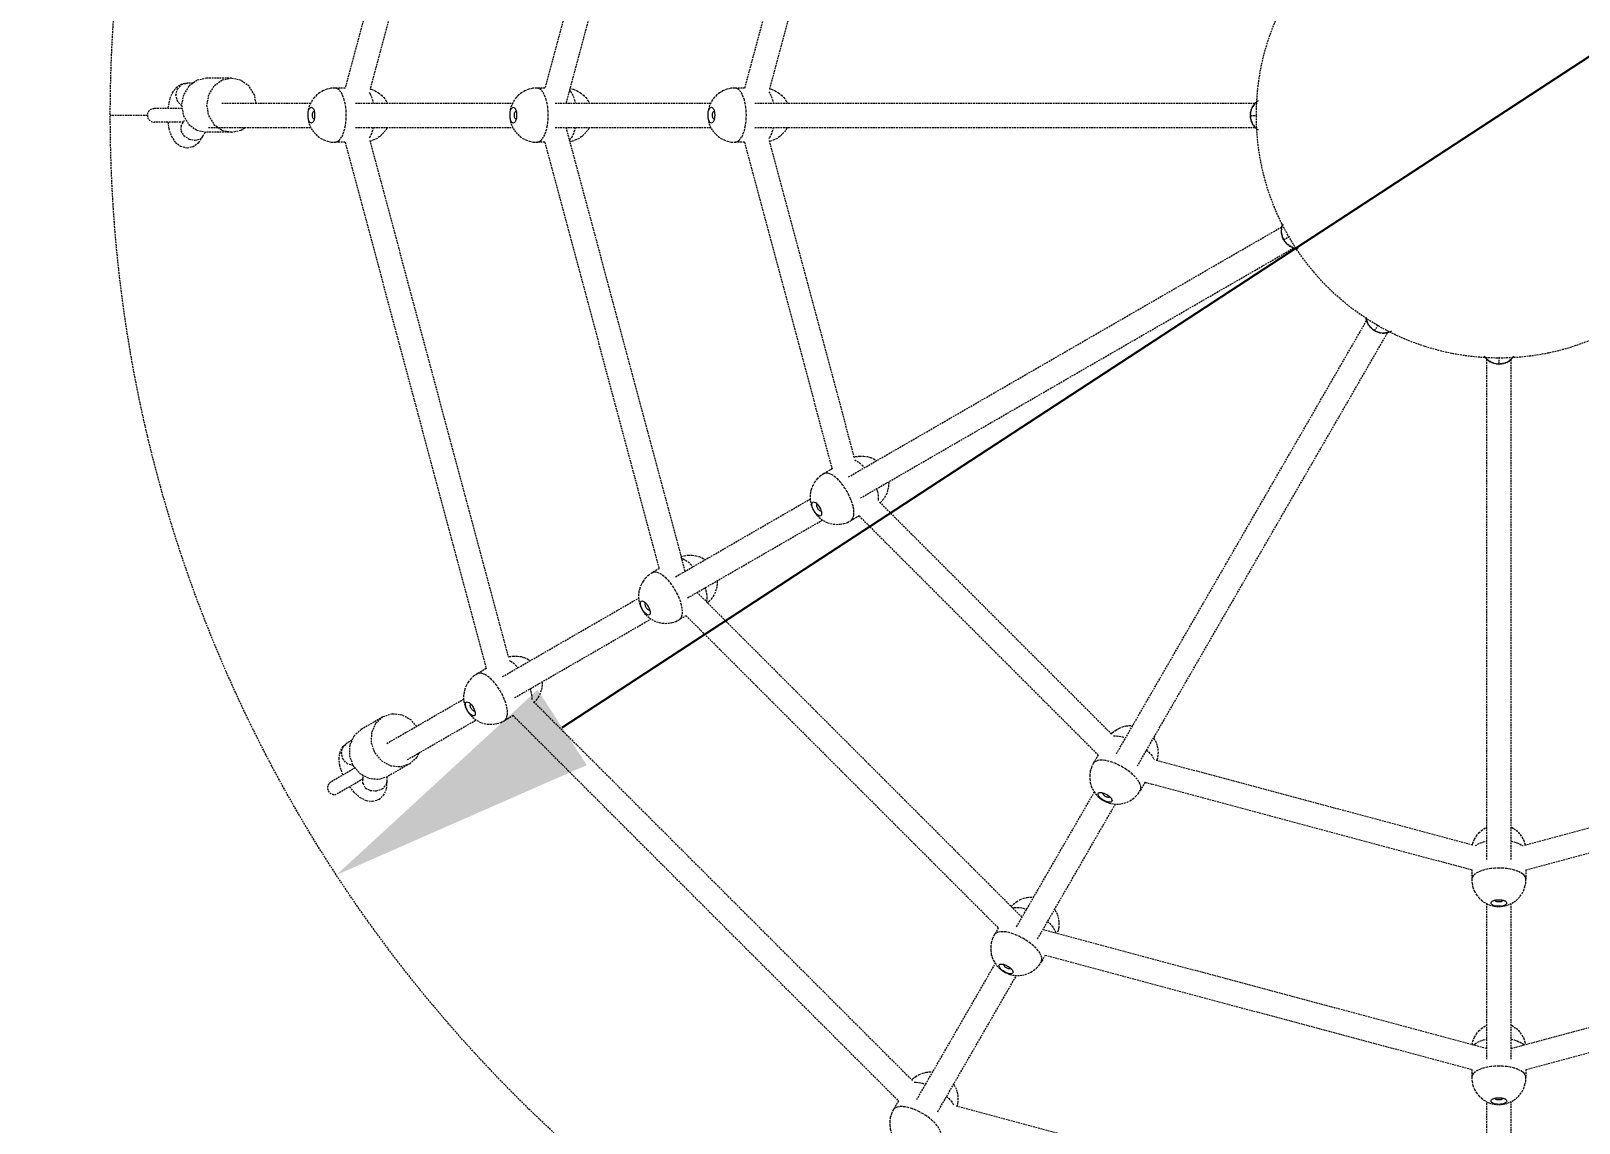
# Model space of a CAD drawing. Header units: millimetres. Extents: x -3258 to 2627, y -2324 to 2736.
# Drawn here: x -992 to 156, y -542 to 268 of the extents above; entities that cross this region are included whole.
import ezdxf

# ---------------------------------------------------------------- set-up
doc = ezdxf.new("R2010")
doc.units = ezdxf.units.MM
doc.linetypes.add('HIDDEN', pattern=[1.905, 1.27, -0.635])
for name, color, linetype in [('DIKOM_ЗОНА', 90, 'Continuous'), ('DIKOM_ОБЪЕКТ', 7, 'Continuous'), ('DIKOM_РАЗМЕР_ЗОНА', 7, 'Continuous'), ('DIKOM_РАЗМЕР_ОБЪЕКТА', 7, 'Continuous')]:
    doc.layers.add(name, color=color, linetype=linetype)
doc.styles.add('style1', font='arialbd.ttf', dxfattribs={"width": 0.8})
doc.dimstyles.new('1-50', dxfattribs={"dimtxt": 300, "dimasz": 200, "dimexe": 100, "dimexo": 0, "dimgap": 100, "dimtad": 1, "dimtxsty": 'style1', "dimcen": 200, "dimclrd": 7, "dimclre": 7, "dimclrt": 7, "dimadec": 1, "dimazin": 2, "dimtfac": 1, "dimtmove": 0, "dimatfit": 2, "dimfxl": 0, "dimlwd": 25, "dimlwe": 18, "dimarcsym": 0})

# ---------------------------------------------------------------- blocks, each defined once
blk = doc.blocks.new('*D1')
at = {"layer": 'Defpoints', "color": 0, "transparency": 16777216}
for p in [(958.8, 768.9), (-765.8, -357.9)]:
    blk.add_point(p, dxfattribs=at)
at = {"layer": 'DIKOM_РАЗМЕР_ОБЪЕКТА', "color": 7, "lineweight": 25, "transparency": 16777216}
for p, q in [((958.8, 768.9), (2247.9, 1611.2)), ((-598.3, -248.5), (791.3, 659.5))]:
    blk.add_line(p, q, dxfattribs=at)
at = {"layer": 'DIKOM_РАЗМЕР_ОБЪЕКТА', "color": 7, "transparency": 16777216}
for points in [[(773.1, 687.4), (809.6, 631.6), (958.8, 768.9)], [(-616.6, -220.6), (-580.1, -276.4), (-765.8, -357.9)]]:
    blk.add_solid(points, dxfattribs=at)
at = {"layer": 'DIKOM_РАЗМЕР_ОБЪЕКТА', "color": 7, "transparency": 16777216, "insert": (1529.2, 1486.2), "char_height": 300, "attachment_point": 5, "rotation": 33.1599, "style": 'style1'}
blk.add_mtext('{\\fArial|b0|i0|c204|p34;\\H1.16667x;∅2060}', dxfattribs=at)
blk = doc.blocks.new('*D0')
at = {"layer": 'Defpoints', "color": 0, "transparency": 16777216}
for p in [(79.2, 2735.4), (-2782.1, -2324.2), (135.4, -2324.2)]:
    blk.add_point(p, dxfattribs=at)
at = {"layer": 'DIKOM_РАЗМЕР_ЗОНА', "color": 7, "lineweight": 18, "transparency": 16777216}
for p, q in [((79.2, 2735.4), (-2882.1, 2735.4)), ((135.4, -2324.2), (-2882.1, -2324.2))]:
    blk.add_line(p, q, dxfattribs=at)
at = {"layer": 'DIKOM_РАЗМЕР_ЗОНА', "color": 7, "lineweight": 25, "transparency": 16777216}
blk.add_line((-2782.1, 2535.4), (-2782.1, -2124.2), dxfattribs=at)
at = {"layer": 'DIKOM_РАЗМЕР_ЗОНА', "color": 7, "transparency": 16777216}
for points in [[(-2815.4, 2535.4), (-2748.7, 2535.4), (-2782.1, 2735.4)], [(-2815.4, -2124.2), (-2748.7, -2124.2), (-2782.1, -2324.2)]]:
    blk.add_solid(points, dxfattribs=at)
at = {"layer": 'DIKOM_РАЗМЕР_ЗОНА', "color": 7, "transparency": 16777216, "insert": (-3060.8, 349.1), "char_height": 300, "attachment_point": 5, "rotation": 90, "style": 'style1'}
blk.add_mtext('{\\fArial|b0|i0|c204|p34;\\H1.16667x;5060}', dxfattribs=at)

msp = doc.modelspace()

# ---------------------------------------------------------------- linework, layer by layer
at = {"layer": 'DIKOM_ЗОНА', "color": 3, "lineweight": 15}
msp.add_circle((96.51, 205.505), 2530, dxfattribs=at)
at = {"layer": 'DIKOM_ОБЪЕКТ', "color": 7, "linetype": 'HIDDEN', "lineweight": 15}
for p, q in [((-654.658, 616.159), (-759.253, 225.807)), ((-638.163, 608.175), (-740.816, 225.066)), ((-526.387, 542.101), (-611.138, 225.807)), ((-507.315, 543.731), (-595.531, 214.505)), ((-398.115, 468.043), (-463.022, 225.807)), ((-381.65, 459.946), (-444.721, 224.564)), ((-869.312, 231.482), (-875.313, 227.147)), ((-862.234, 233.005), (-869.312, 231.482)), ((-843.59, 233.005), (-862.234, 233.005)), ((-872.049, 229.505), (-876.476, 229.505)), ((-759.253, 225.807), (-766.918, 225.807)), ((-611.138, 225.807), (-617.119, 225.807)), ((-463.022, 225.807), (-470.231, 225.807)), ((-880.27, 210.505), (-901.015, 210.505)), ((-880.73, 213.005), (-879.322, 205.351)), ((-862.086, 213.005), (-860.678, 205.351)), ((-850.82, 214.505), (-784.99, 214.505)), ((-782.394, 208.557), (-782.258, 208.526)), ((-751.706, 214.505), (-635.19, 214.505)), ((-632.595, 208.557), (-632.459, 208.526)), ((-603.591, 214.505), (-488.302, 214.505)), ((-485.707, 208.557), (-485.57, 208.526)), ((-455.476, 214.505), (-84.391, 214.505)), ((-87.928, 205.505), (-87.773, 207.546)), ((-87.773, 207.546), (-87.309, 209.541)), ((-906.016, 205.505), (-933.49, 205.505)), ((-879.285, 200.505), (-901.015, 200.505)), ((-881.012, 197.714), (-877.806, 202.897)), ((-879.322, 205.351), (-875.313, 198.863)), ((-860.67, 196.505), (-784.805, 196.505)), ((-782.258, 202.839), (-782.394, 202.807)), ((-751.706, 196.505), (-635.006, 196.505)), ((-632.459, 202.839), (-632.595, 202.807)), ((-603.591, 196.505), (-488.118, 196.505)), ((-595.531, 196.505), (-507.315, -132.721)), ((-485.57, 202.839), (-485.707, 202.807)), ((-455.476, 196.505), (-84.396, 196.505)), ((-87.928, 205.505), (-83.49, 205.505)), ((-867.805, 185.407), (-864.648, 190.217)), ((-864.648, 190.217), (-862.943, 193.157)), ((-843.59, 193.005), (-862.234, 193.005)), ((-759.348, 185.557), (-766.918, 185.557)), ((-759.348, 185.557), (-654.754, -204.794)), ((-741.07, 186.892), (-638.417, -196.218)), ((-611.233, 185.557), (-617.119, 185.557)), ((-611.233, 185.557), (-526.482, -130.736)), ((-463.118, 185.557), (-470.231, 185.557)), ((-463.118, 185.557), (-398.211, -56.679)), ((-444.809, 186.777), (-381.739, -48.605)), ((-386.024, -62.694), (-64.655, 122.849)), ((-63.218, 113.286), (-58.742, 115.87)), ((-377.024, -78.282), (-55.659, 107.258)), ((-187.277, -268.029), (-1.735, 53.341)), ((4.291, 45.777), (7.093, 50.631)), ((-171.689, -277.029), (13.851, 44.336)), ((87.51, -346.481), (87.51, 24.604)), ((96.51, 21.067), (96.51, 26.817)), ((105.51, -346.481), (105.51, 24.6)), ((-398.211, -56.679), (-404.453, -60.283)), ((-514.295, -136.751), (-414.452, -79.107)), ((-409.231, -82.96), (-409.097, -82.919)), ((-406.254, -87.844), (-406.356, -87.939)), ((-378.168, -91.584), (-384.328, -95.14)), ((-378.168, -91.584), (-200.839, -268.913)), ((-362.923, -81.373), (-190.611, -253.685)), ((-505.295, -152.34), (-405.292, -94.603)), ((-526.482, -130.736), (-531.662, -133.727)), ((-498.315, -148.31), (-257.305, -389.32)), ((-642.567, -210.809), (-541.661, -152.551)), ((-536.44, -156.404), (-536.306, -156.363)), ((-633.567, -226.397), (-532.501, -168.047)), ((-533.463, -161.288), (-533.565, -161.383)), ((-506.44, -165.641), (-511.537, -168.584)), ((-506.44, -165.641), (-274.897, -397.184)), ((-654.754, -204.794), (-661.392, -208.626)), ((-728.402, -260.366), (-671.391, -227.45)), ((-619.549, -229.405), (-338.642, -510.312)), ((-731.391, -240.729), (-747.537, -250.051)), ((-666.17, -231.303), (-666.036, -231.263)), ((-663.193, -236.187), (-663.295, -236.283)), ((-634.711, -239.699), (-641.267, -243.484)), ((-634.711, -239.699), (-348.954, -525.456)), ((-747.537, -250.051), (-752.905, -254.909)), ((-713.141, -272.339), (-662.231, -242.947)), ((-754.287, -257.99), (-758.121, -260.203)), ((-752.905, -254.909), (-755.934, -261.664)), ((-740.016, -259.966), (-737.409, -267.298)), ((-753.395, -276.807), (-757.613, -275.499)), ((-711.391, -275.37), (-727.537, -284.692)), ((-200.839, -268.913), (-204.443, -275.155)), ((-157.931, -272.655), (77.451, -335.725)), ((115.237, -335.814), (350.619, -272.744)), ((-751.906, -278.555), (-769.872, -288.927)), ((-746.054, -286.723), (-764.872, -297.588)), ((-746.153, -290.003), (-745.968, -283.911)), ((-728.233, -288.314), (-728.227, -284.915)), ((-728.562, -294.057), (-728.233, -288.314)), ((-261.335, -396.3), (-203.69, -296.457)), ((-197.242, -297.183), (-197.146, -297.081)), ((-166.029, -289.12), (-169.585, -295.28)), ((-166.029, -289.12), (76.207, -354.027)), ((116.457, -354.122), (358.693, -289.215)), ((-245.747, -405.3), (-188.01, -305.297)), ((-192.222, -299.924), (-192.263, -300.058)), ((76.207, -354.027), (76.207, -361.235)), ((116.457, -354.122), (116.457, -361.235)), ((93.457, -376.711), (93.489, -376.575)), ((99.175, -376.575), (99.207, -376.711)), ((87.51, -494.596), (87.51, -379.307)), ((105.51, -494.596), (105.51, -379.122)), ((-274.897, -397.184), (-277.887, -402.364)), ((-241.717, -398.32), (87.51, -486.536)), ((105.51, -486.536), (434.736, -398.32)), ((-335.393, -524.572), (-277.135, -423.666)), ((-270.686, -424.392), (-270.59, -424.29)), ((-240.087, -417.392), (-243.03, -422.489)), ((-240.087, -417.392), (76.207, -502.142)), ((116.457, -502.237), (432.751, -417.487)), ((-319.804, -533.572), (-261.454, -432.506)), ((-265.666, -427.133), (-265.707, -427.267)), ((76.207, -502.142), (76.207, -508.123)), ((116.457, -502.237), (116.457, -508.123)), ((-348.954, -525.456), (-352.787, -532.094)), ((87.51, -642.711), (87.51, -526.195)), ((93.457, -523.6), (93.489, -523.463)), ((99.175, -523.463), (99.207, -523.6)), ((105.51, -751.675), (105.51, -526.01)), ((-306.161, -529.167), (37.772, -621.324))]:
    msp.add_line(p, q, dxfattribs=at)
for points in [[(-843.59, 233.005), (-850.668, 231.482), (-856.669, 227.147)], [(-825.371, 214.505), (-826.503, 220.659), (-830.512, 227.147), (-836.512, 231.482), (-843.59, 233.005)], [(-876.476, 229.505), (-880.511, 228.755), (-884.236, 226.483), (-887.221, 222.851), (-889.387, 217.991)], [(-880.685, 212.762), (-883.684, 216.005), (-884.799, 220.505), (-883.684, 225.005), (-880.638, 228.299), (-876.476, 229.505)], [(-875.313, 227.147), (-879.322, 220.659), (-880.73, 213.005)], [(-856.669, 227.147), (-860.678, 220.659), (-862.086, 213.005)], [(-766.918, 225.807), (-769.915, 225.583), (-772.956, 224.88), (-775.85, 223.717), (-778.416, 222.2), (-780.542, 220.494), (-782.288, 218.674), (-783.716, 216.766), (-784.863, 214.793), (-785.755, 212.766), (-786.359, 210.883), (-786.75, 209.104), (-786.971, 207.379), (-787.043, 205.682)], [(-758.456, 205.682), (-758.551, 208.682), (-758.832, 211.614), (-759.294, 214.414), (-759.927, 217.019), (-760.715, 219.371), (-761.642, 221.417), (-762.687, 223.111), (-763.827, 224.416), (-765.035, 225.303), (-766.286, 225.751), (-766.918, 225.807)], [(-741.485, 222.57), (-740.774, 221.417), (-739.847, 219.371), (-739.058, 217.019), (-738.448, 214.505)], [(-740.816, 225.066), (-740.012, 224.88), (-737.118, 223.717), (-734.552, 222.2), (-732.425, 220.494), (-730.68, 218.674), (-729.252, 216.766), (-728.105, 214.793), (-727.978, 214.505)], [(-617.119, 225.807), (-620.116, 225.583), (-623.157, 224.88), (-626.05, 223.717), (-628.616, 222.2), (-630.743, 220.494), (-632.489, 218.674), (-633.917, 216.766), (-635.063, 214.793), (-635.956, 212.766), (-636.56, 210.883), (-636.951, 209.104), (-637.172, 207.379), (-637.244, 205.682)], [(-608.657, 205.682), (-608.751, 208.682), (-609.033, 211.614), (-609.495, 214.414), (-610.127, 217.019), (-610.916, 219.371), (-611.843, 221.417), (-612.888, 223.111), (-614.027, 224.416), (-615.236, 225.303), (-616.486, 225.751), (-617.119, 225.807)], [(-592.942, 224.168), (-592.02, 223.111), (-590.975, 221.417), (-590.048, 219.371), (-589.259, 217.019), (-588.649, 214.505)], [(-592.603, 225.433), (-590.212, 224.88), (-587.319, 223.717), (-584.753, 222.2), (-582.626, 220.494), (-580.88, 218.674), (-579.452, 216.766), (-578.306, 214.793), (-578.179, 214.505)], [(-470.231, 225.807), (-473.227, 225.583), (-476.269, 224.88), (-479.162, 223.717), (-481.728, 222.2), (-483.855, 220.494), (-485.601, 218.674), (-487.029, 216.766), (-488.175, 214.793), (-489.068, 212.766), (-489.672, 210.883), (-490.063, 209.104), (-490.284, 207.379), (-490.356, 205.682)], [(-461.769, 205.682), (-461.863, 208.682), (-462.145, 211.614), (-462.607, 214.414), (-463.239, 217.019), (-464.028, 219.371), (-464.955, 221.417), (-466, 223.111), (-467.139, 224.416), (-468.348, 225.303), (-469.598, 225.751), (-470.231, 225.807)], [(-445.116, 223.087), (-444.087, 221.417), (-443.159, 219.371), (-442.371, 217.019), (-441.761, 214.505)], [(-444.559, 225.166), (-443.324, 224.88), (-440.431, 223.717), (-437.865, 222.2), (-435.738, 220.494), (-433.992, 218.674), (-432.564, 216.766), (-431.418, 214.793), (-431.291, 214.505)], [(-889.387, 217.991), (-890.92, 210.519), (-890.92, 210.505)], [(-786.848, 205.682), (-786.801, 206.819), (-786.662, 207.915), (-786.435, 208.925), (-786.13, 209.811), (-785.758, 210.538), (-785.332, 211.08), (-784.871, 211.413), (-784.391, 211.525), (-783.912, 211.413), (-783.451, 211.081), (-783.025, 210.539), (-782.856, 210.244)], [(-783.603, 205.682), (-783.58, 206.242), (-783.511, 206.781), (-783.4, 207.278), (-783.25, 207.714), (-783.067, 208.072), (-782.857, 208.338), (-782.63, 208.502), (-782.394, 208.557)], [(-782.856, 210.244), (-782.653, 209.812), (-782.348, 208.925)], [(-782.348, 208.925), (-782.121, 207.915), (-781.982, 206.82), (-781.935, 205.682)], [(-637.048, 205.682), (-637.002, 206.819), (-636.862, 207.915), (-636.636, 208.925), (-636.33, 209.811), (-635.958, 210.538), (-635.532, 211.08), (-635.071, 211.413), (-634.592, 211.525), (-634.113, 211.413), (-633.652, 211.081), (-633.226, 210.539), (-633.057, 210.244)], [(-633.804, 205.682), (-633.781, 206.242), (-633.712, 206.781), (-633.6, 207.278), (-633.45, 207.714), (-633.267, 208.072), (-633.058, 208.338), (-632.831, 208.502), (-632.595, 208.557)], [(-633.057, 210.244), (-632.854, 209.812), (-632.548, 208.925)], [(-632.548, 208.925), (-632.322, 207.915), (-632.182, 206.82), (-632.135, 205.682)], [(-490.16, 205.682), (-490.113, 206.819), (-489.974, 207.915), (-489.747, 208.925), (-489.442, 209.811), (-489.07, 210.538), (-488.644, 211.08), (-488.183, 211.413), (-487.704, 211.525), (-487.225, 211.413), (-486.764, 211.081), (-486.338, 210.539), (-486.169, 210.244)], [(-486.916, 205.682), (-486.892, 206.242), (-486.824, 206.781), (-486.712, 207.278), (-486.562, 207.714), (-486.379, 208.072), (-486.17, 208.338), (-485.943, 208.502), (-485.707, 208.557)], [(-486.169, 210.244), (-485.966, 209.812), (-485.66, 208.925)], [(-485.66, 208.925), (-485.434, 207.915), (-485.294, 206.82), (-485.247, 205.682)], [(-87.336, 209.569), (-87.808, 207.565), (-87.966, 205.505)], [(-82.182, 216.279), (-82.702, 215.977), (-84.215, 214.71), (-85.515, 213.191), (-86.565, 211.462), (-87.336, 209.569)], [(-87.309, 209.541), (-86.546, 211.432), (-85.503, 213.165), (-84.209, 214.69), (-82.698, 215.965), (-82.184, 216.266)], [(-890.779, 200.505), (-890.126, 195.707), (-888.119, 189.822), (-885.217, 185.482), (-881.373, 182.624), (-876.471, 181.505)], [(-881.012, 197.714), (-881.153, 193.965), (-878.944, 190.503), (-875.097, 187.969), (-870.642, 187.042)], [(-875.313, 198.863), (-869.312, 194.527), (-862.234, 193.005)], [(-860.678, 205.351), (-856.669, 198.863), (-850.668, 194.527), (-843.59, 193.005)], [(-843.59, 193.005), (-836.512, 194.527), (-833.775, 196.505)], [(-787.043, 205.682), (-786.978, 204.071), (-786.786, 202.478), (-786.462, 200.881), (-785.992, 199.263), (-785.337, 197.574), (-784.491, 195.874), (-783.477, 194.244), (-782.293, 192.697), (-780.91, 191.218), (-779.271, 189.795), (-777.298, 188.441), (-775.001, 187.252), (-772.482, 186.342), (-769.74, 185.756), (-766.918, 185.557)], [(-782.856, 201.121), (-783.025, 200.827), (-783.451, 200.285), (-783.912, 199.952), (-784.391, 199.84), (-784.87, 199.952), (-785.331, 200.284), (-785.757, 200.826), (-786.129, 201.553), (-786.435, 202.44), (-786.661, 203.449), (-786.801, 204.545), (-786.848, 205.682)], [(-782.394, 202.807), (-782.63, 202.863), (-782.857, 203.026), (-783.066, 203.293), (-783.249, 203.651), (-783.4, 204.087), (-783.511, 204.584), (-783.58, 205.123), (-783.603, 205.682)], [(-782.121, 203.45), (-782.348, 202.44), (-782.653, 201.554), (-782.856, 201.121)], [(-781.935, 205.682), (-781.982, 204.546), (-782.121, 203.45)], [(-766.918, 185.557), (-766.286, 185.614), (-765.035, 186.062), (-763.827, 186.949), (-762.687, 188.254), (-761.642, 189.948), (-760.715, 191.994), (-759.927, 194.346), (-759.294, 196.95), (-758.832, 199.75), (-758.551, 202.683), (-758.456, 205.682)], [(-738.534, 196.505), (-739.058, 194.346), (-739.847, 191.994), (-740.774, 189.948), (-741.552, 188.687)], [(-728.163, 196.505), (-728.477, 195.874), (-729.491, 194.244), (-730.675, 192.697), (-732.058, 191.218), (-733.697, 189.795), (-735.67, 188.441), (-737.967, 187.252), (-740.486, 186.342), (-740.899, 186.253)], [(-637.244, 205.682), (-637.179, 204.071), (-636.987, 202.478), (-636.663, 200.881), (-636.192, 199.263), (-635.538, 197.574), (-634.691, 195.874), (-633.677, 194.244), (-632.494, 192.697), (-631.111, 191.218), (-629.472, 189.795), (-627.499, 188.441), (-625.202, 187.252), (-622.682, 186.342), (-619.94, 185.756), (-617.119, 185.557)], [(-633.057, 201.121), (-633.225, 200.827), (-633.651, 200.285), (-634.112, 199.952), (-634.592, 199.84), (-635.071, 199.952), (-635.532, 200.284), (-635.958, 200.826), (-636.33, 201.553), (-636.635, 202.44), (-636.862, 203.449), (-637.001, 204.545), (-637.048, 205.682)], [(-632.595, 202.807), (-632.831, 202.863), (-633.057, 203.026), (-633.267, 203.293), (-633.45, 203.651), (-633.6, 204.087), (-633.712, 204.584), (-633.781, 205.123), (-633.804, 205.682)], [(-632.322, 203.45), (-632.548, 202.44), (-632.854, 201.554), (-633.057, 201.121)], [(-632.135, 205.682), (-632.182, 204.546), (-632.322, 203.45)], [(-617.119, 185.557), (-616.486, 185.614), (-615.236, 186.062), (-614.027, 186.949), (-612.888, 188.254), (-611.843, 189.948), (-610.916, 191.994), (-610.127, 194.346), (-609.495, 196.95), (-609.033, 199.75), (-608.751, 202.683), (-608.657, 205.682)], [(-588.735, 196.505), (-589.259, 194.346), (-590.048, 191.994), (-590.975, 189.948), (-592.02, 188.254), (-593.015, 187.114)], [(-578.363, 196.505), (-578.678, 195.874), (-579.692, 194.244), (-580.876, 192.697), (-582.258, 191.218), (-583.897, 189.795), (-585.87, 188.441), (-588.167, 187.252), (-590.687, 186.342), (-592.693, 185.913)], [(-490.356, 205.682), (-490.291, 204.071), (-490.099, 202.478), (-489.774, 200.881), (-489.304, 199.263), (-488.65, 197.574), (-487.803, 195.874), (-486.789, 194.244), (-485.605, 192.697), (-484.223, 191.218), (-482.584, 189.795), (-480.611, 188.441), (-478.314, 187.252), (-475.794, 186.342), (-473.052, 185.756), (-470.231, 185.557)], [(-486.169, 201.121), (-486.337, 200.827), (-486.763, 200.285), (-487.224, 199.952), (-487.704, 199.84), (-488.183, 199.952), (-488.644, 200.284), (-489.07, 200.826), (-489.442, 201.553), (-489.747, 202.44), (-489.974, 203.449), (-490.113, 204.545), (-490.16, 205.682)], [(-485.707, 202.807), (-485.942, 202.863), (-486.169, 203.026), (-486.379, 203.293), (-486.562, 203.651), (-486.712, 204.087), (-486.824, 204.584), (-486.892, 205.123), (-486.916, 205.682)], [(-485.433, 203.45), (-485.66, 202.44), (-485.965, 201.554), (-486.169, 201.121)], [(-485.247, 205.682), (-485.294, 204.546), (-485.433, 203.45)], [(-470.231, 185.557), (-469.598, 185.614), (-468.348, 186.062), (-467.139, 186.949), (-466, 188.254), (-464.955, 189.948), (-464.028, 191.994), (-463.239, 194.346), (-462.607, 196.95), (-462.145, 199.75), (-461.863, 202.683), (-461.769, 205.682)], [(-441.847, 196.505), (-442.371, 194.346), (-443.159, 191.994), (-444.087, 189.948), (-445.131, 188.254), (-445.188, 188.189)], [(-431.475, 196.505), (-431.79, 195.874), (-432.804, 194.244), (-433.987, 192.697), (-435.37, 191.218), (-437.009, 189.795), (-438.982, 188.441), (-441.279, 187.252), (-443.799, 186.342), (-444.644, 186.161)], [(-87.966, 205.505), (-87.823, 203.55), (-87.398, 201.64)], [(-87.368, 201.662), (-87.788, 203.564), (-87.928, 205.505)], [(-87.398, 201.64), (-86.7, 199.825), (-85.748, 198.152), (-84.564, 196.66), (-83.179, 195.387), (-82.182, 194.729)], [(-82.184, 194.743), (-83.172, 195.399), (-84.553, 196.677), (-85.731, 198.174), (-86.678, 199.849), (-87.368, 201.662)], [(-876.471, 181.505), (-872.071, 182.403), (-867.805, 185.407)], [(-870.642, 187.042), (-866.773, 187.969), (-864.648, 190.217)], [(-63.99, 124.8), (-64.605, 123.115), (-64.971, 121.149), (-65.016, 119.126), (-64.738, 117.102), (-64.144, 115.13), (-63.251, 113.267)], [(-63.218, 113.286), (-64.105, 115.131), (-64.7, 117.091), (-64.985, 119.11), (-64.948, 121.132), (-64.59, 123.101), (-63.983, 124.782)], [(-63.251, 113.267), (-62.15, 111.645), (-60.826, 110.204), (-59.315, 108.981), (-57.653, 108.008), (-55.882, 107.308), (-54.046, 106.898), (-52.485, 106.805)], [(-52.491, 106.815), (-54.046, 106.912), (-55.882, 107.329), (-57.65, 108.035), (-59.307, 109.014), (-60.812, 110.238), (-62.127, 111.675), (-63.218, 113.286)], [(-2.156, 55.486), (-1.825, 53.596), (-1.159, 51.71), (-0.186, 49.936), (1.067, 48.322), (2.567, 46.912), (4.272, 45.744)], [(4.291, 45.777), (2.6, 46.932), (1.105, 48.331), (-0.151, 49.938), (-1.131, 51.707), (-1.805, 53.591), (-2.142, 55.478)], [(4.272, 45.744), (6.036, 44.89), (7.903, 44.304), (9.823, 44.001), (11.749, 43.989), (13.633, 44.268), (15.428, 44.831), (16.818, 45.527)], [(16.808, 45.533), (15.42, 44.843), (13.623, 44.286), (11.738, 44.014), (9.814, 44.033), (7.899, 44.34), (6.041, 44.928), (4.291, 45.777)], [(85.733, 26.817), (86.037, 26.293), (87.304, 24.78), (88.823, 23.481), (90.553, 22.43), (92.445, 21.659), (94.45, 21.188), (96.51, 21.029)], [(96.51, 21.067), (94.468, 21.222), (92.473, 21.686), (90.582, 22.449), (88.849, 23.492), (87.324, 24.787), (86.05, 26.297), (85.745, 26.817)], [(96.51, 21.029), (98.465, 21.172), (100.375, 21.598), (102.189, 22.295), (103.863, 23.248), (105.355, 24.431), (106.628, 25.816), (107.288, 26.817)], [(107.275, 26.817), (106.615, 25.823), (105.337, 24.442), (103.841, 23.264), (102.165, 22.318), (100.353, 21.627), (98.45, 21.207), (96.51, 21.067)], [(-381.9, -48.003), (-380.688, -47.632), (-377.6, -47.193), (-374.62, -47.224), (-371.925, -47.638), (-369.503, -48.342), (-367.312, -49.28), (-365.333, -50.415), (-365.079, -50.601)], [(-381.343, -50.082), (-379.616, -51.013), (-377.791, -52.321), (-375.932, -53.964), (-374.146, -55.836)], [(-404.453, -60.283), (-406.936, -61.975), (-409.219, -64.105), (-411.143, -66.559), (-412.606, -69.156), (-413.596, -71.696), (-414.197, -74.146), (-414.48, -76.512), (-414.486, -78.794), (-414.246, -80.995), (-413.828, -82.928), (-413.276, -84.664), (-412.606, -86.269), (-411.819, -87.774)], [(-387.062, -73.481), (-388.644, -70.93), (-390.354, -68.531), (-392.154, -66.337), (-394.004, -64.398), (-395.863, -62.755), (-397.689, -61.447), (-399.441, -60.502), (-401.08, -59.942), (-402.57, -59.778), (-403.877, -60.015), (-404.453, -60.283)], [(-356.239, -66.282), (-356.195, -66.986), (-356.259, -68.904), (-356.51, -70.836), (-356.968, -72.808), (-357.676, -74.86), (-358.708, -77.019), (-360.103, -79.197), (-361.83, -81.245), (-362.472, -81.824)], [(-384.328, -95.14), (-383.809, -94.775), (-382.95, -93.762), (-382.346, -92.39), (-382.012, -90.69), (-381.954, -88.7), (-382.174, -86.465), (-382.667, -84.034), (-383.422, -81.462), (-384.422, -78.806), (-385.645, -76.125), (-387.062, -73.481)], [(-365.221, -71.467), (-364.595, -73.6), (-364.102, -76.03), (-363.882, -78.266), (-363.94, -80.256), (-363.956, -80.34)], [(-411.65, -87.676), (-412.178, -86.668), (-412.605, -85.65), (-412.914, -84.662), (-413.092, -83.742), (-413.134, -82.926), (-413.036, -82.244), (-412.803, -81.725), (-412.444, -81.388), (-411.973, -81.246), (-411.408, -81.303), (-410.768, -81.559), (-410.474, -81.73)], [(-411.819, -87.774), (-410.957, -89.137), (-409.995, -90.421), (-408.915, -91.641), (-407.699, -92.808), (-406.288, -93.943), (-404.705, -94.992), (-403.012, -95.896), (-401.213, -96.645), (-399.276, -97.234), (-397.145, -97.647), (-394.759, -97.833), (-392.175, -97.714), (-389.538, -97.243), (-386.871, -96.379), (-384.328, -95.14)], [(-405.913, -89.631), (-405.912, -89.97), (-406.009, -90.652), (-406.242, -91.171), (-406.601, -91.508), (-407.072, -91.65), (-407.638, -91.593), (-408.278, -91.337), (-408.963, -90.893), (-409.671, -90.278), (-410.372, -89.517), (-411.041, -88.638), (-411.65, -87.676)], [(-410.474, -81.73), (-410.082, -82.003), (-409.374, -82.618)], [(-408.84, -86.054), (-409.1, -85.558), (-409.31, -85.057), (-409.462, -84.571), (-409.55, -84.118), (-409.57, -83.717), (-409.522, -83.381), (-409.408, -83.126), (-409.231, -82.96)], [(-409.374, -82.618), (-408.673, -83.379), (-408.005, -84.258), (-407.395, -85.22)], [(-406.356, -87.939), (-406.588, -88.009), (-406.866, -87.981), (-407.181, -87.855), (-407.518, -87.637), (-407.866, -87.334), (-408.211, -86.96), (-408.54, -86.527), (-408.84, -86.054)], [(-407.395, -85.22), (-406.868, -86.228), (-406.441, -87.246)], [(-406.441, -87.246), (-406.132, -88.234), (-405.953, -89.154), (-405.913, -89.631)], [(-510.243, -121.793), (-507.897, -121.076), (-504.809, -120.637), (-501.828, -120.668), (-499.134, -121.082), (-496.711, -121.786), (-494.521, -122.724), (-492.542, -123.859), (-492.288, -124.045)], [(-509.904, -123.058), (-508.577, -123.512), (-506.825, -124.457), (-504.999, -125.765), (-503.141, -127.408), (-501.355, -129.28)], [(-531.662, -133.727), (-534.145, -135.42), (-536.428, -137.549), (-538.352, -140.003), (-539.815, -142.6), (-540.804, -145.14), (-541.406, -147.59), (-541.689, -149.956), (-541.695, -152.238), (-541.455, -154.439), (-541.037, -156.372), (-540.485, -158.108), (-539.814, -159.713), (-539.028, -161.218)], [(-514.271, -146.925), (-515.853, -144.374), (-517.563, -141.975), (-519.363, -139.782), (-521.213, -137.842), (-523.072, -136.199), (-524.898, -134.891), (-526.65, -133.946), (-528.289, -133.386), (-529.779, -133.222), (-531.086, -133.459), (-531.662, -133.727)], [(-511.537, -168.584), (-511.017, -168.219), (-510.158, -167.206), (-509.555, -165.834), (-509.221, -164.134), (-509.163, -162.144), (-509.383, -159.909), (-509.876, -157.478), (-510.631, -154.906), (-511.631, -152.25), (-512.853, -149.569), (-514.271, -146.925)], [(-492.43, -144.912), (-491.804, -147.044), (-491.311, -149.474), (-491.091, -151.71), (-491.149, -153.7), (-491.441, -155.184)], [(-483.448, -139.726), (-483.404, -140.43), (-483.468, -142.348), (-483.719, -144.28), (-484.177, -146.252), (-484.885, -148.304), (-485.917, -150.463), (-487.312, -152.641), (-489.039, -154.689), (-490.562, -156.063)], [(-538.859, -161.12), (-539.387, -160.112), (-539.814, -159.094), (-540.123, -158.106), (-540.301, -157.186), (-540.343, -156.37), (-540.245, -155.688), (-540.012, -155.169), (-539.653, -154.832), (-539.182, -154.69), (-538.617, -154.747), (-537.977, -155.003), (-537.683, -155.174)], [(-537.683, -155.174), (-537.291, -155.447), (-536.583, -156.062)], [(-536.049, -159.498), (-536.309, -159.002), (-536.519, -158.501), (-536.671, -158.015), (-536.759, -157.562), (-536.779, -157.161), (-536.731, -156.825), (-536.616, -156.57), (-536.44, -156.404)], [(-536.583, -156.062), (-535.882, -156.823), (-535.214, -157.702), (-534.604, -158.664)], [(-533.565, -161.383), (-533.796, -161.453), (-534.075, -161.425), (-534.389, -161.299), (-534.727, -161.081), (-535.075, -160.778), (-535.42, -160.404), (-535.749, -159.971), (-536.049, -159.498)], [(-534.604, -158.664), (-534.076, -159.672), (-533.649, -160.69)], [(-533.649, -160.69), (-533.341, -161.678), (-533.162, -162.598), (-533.121, -163.075)], [(-539.028, -161.218), (-538.166, -162.581), (-537.203, -163.865), (-536.124, -165.085), (-534.908, -166.252), (-533.497, -167.387), (-531.913, -168.437), (-530.221, -169.34), (-528.422, -170.089), (-526.485, -170.679), (-524.354, -171.091), (-521.968, -171.277), (-519.384, -171.158), (-516.747, -170.687), (-514.08, -169.823), (-511.537, -168.584)], [(-533.121, -163.075), (-533.12, -163.414), (-533.218, -164.096), (-533.451, -164.615), (-533.81, -164.952), (-534.281, -165.094), (-534.847, -165.037), (-535.486, -164.781), (-536.172, -164.337), (-536.88, -163.722), (-537.581, -162.961), (-538.25, -162.082), (-538.859, -161.12)], [(-638.417, -196.218), (-637.627, -195.976), (-634.539, -195.537), (-631.558, -195.568), (-628.864, -195.981), (-626.442, -196.685), (-624.251, -197.624), (-622.272, -198.759), (-622.018, -198.945)], [(-637.748, -198.714), (-636.555, -199.357), (-634.729, -200.665), (-632.871, -202.307), (-631.085, -204.18)], [(-661.392, -208.626), (-663.875, -210.319), (-666.158, -212.448), (-668.082, -214.903), (-669.545, -217.5), (-670.534, -220.04), (-671.136, -222.49), (-671.419, -224.856), (-671.425, -227.137), (-671.185, -229.339), (-670.767, -231.272), (-670.215, -233.008), (-669.545, -234.612), (-668.758, -236.118)], [(-644.001, -221.824), (-645.583, -219.274), (-647.293, -216.875), (-649.093, -214.681), (-650.943, -212.741), (-652.802, -211.099), (-654.628, -209.791), (-656.38, -208.846), (-658.019, -208.285), (-659.509, -208.122), (-660.816, -208.359), (-661.392, -208.626)], [(-613.178, -214.626), (-613.134, -215.329), (-613.198, -217.247), (-613.449, -219.18), (-613.907, -221.152), (-614.615, -223.204), (-615.647, -225.362), (-617.042, -227.541), (-618.769, -229.589), (-619.082, -229.872)], [(-668.589, -236.02), (-669.117, -235.012), (-669.544, -233.994), (-669.853, -233.006), (-670.031, -232.085), (-670.073, -231.27), (-669.975, -230.588), (-669.742, -230.069), (-669.383, -229.732), (-668.912, -229.589), (-668.347, -229.647), (-667.707, -229.903), (-667.413, -230.074)], [(-641.267, -243.484), (-640.747, -243.119), (-639.889, -242.105), (-639.285, -240.733), (-638.951, -239.033), (-638.893, -237.044), (-639.113, -234.808), (-639.606, -232.377), (-640.361, -229.805), (-641.361, -227.149), (-642.583, -224.469), (-644.001, -221.824)], [(-622.16, -219.811), (-621.534, -221.943), (-621.041, -224.374), (-620.821, -226.61), (-620.864, -228.09)], [(-731.391, -240.729), (-736.759, -245.587), (-739.788, -252.342), (-740.016, -259.966)], [(-706.362, -247.641), (-710.419, -242.878), (-717.136, -239.263), (-724.5, -238.509), (-731.391, -240.729)], [(-668.758, -236.118), (-667.896, -237.481), (-666.934, -238.765), (-665.854, -239.985), (-664.638, -241.152), (-663.227, -242.287), (-661.643, -243.336), (-659.951, -244.24), (-658.152, -244.989), (-656.215, -245.578), (-654.084, -245.991), (-651.698, -246.177), (-649.114, -246.058), (-646.477, -245.586), (-643.81, -244.723), (-641.267, -243.484)], [(-662.851, -237.975), (-662.851, -238.314), (-662.948, -238.996), (-663.181, -239.515), (-663.54, -239.852), (-664.011, -239.994), (-664.577, -239.937), (-665.216, -239.68), (-665.902, -239.237), (-666.61, -238.622), (-667.311, -237.861), (-667.98, -236.982), (-668.589, -236.02)], [(-667.413, -230.074), (-667.021, -230.347), (-666.313, -230.962)], [(-665.779, -234.398), (-666.039, -233.902), (-666.249, -233.401), (-666.401, -232.914), (-666.489, -232.462), (-666.509, -232.06), (-666.461, -231.725), (-666.346, -231.469), (-666.17, -231.303)], [(-666.313, -230.962), (-665.612, -231.723), (-664.944, -232.602), (-664.334, -233.563)], [(-663.295, -236.283), (-663.527, -236.353), (-663.805, -236.325), (-664.12, -236.199), (-664.457, -235.981), (-664.805, -235.678), (-665.15, -235.303), (-665.479, -234.871), (-665.779, -234.398)], [(-664.334, -233.563), (-663.806, -234.571), (-663.379, -235.59)], [(-663.379, -235.59), (-663.071, -236.578), (-662.892, -237.498), (-662.851, -237.975)], [(-191.052, -253.244), (-190.187, -252.317), (-187.733, -250.393), (-185.136, -248.929), (-182.595, -247.94), (-180.146, -247.339), (-177.779, -247.056), (-175.498, -247.049), (-175.185, -247.084)], [(-758.121, -260.203), (-761.241, -262.87), (-763.33, -266.7), (-764.099, -271.338), (-763.545, -276.63)], [(-757.613, -275.499), (-760.829, -272.159), (-762.113, -267.704), (-761.122, -263.328), (-758.121, -260.203)], [(-755.934, -261.664), (-756.162, -269.287), (-753.555, -276.62)], [(-189.53, -254.766), (-187.569, -254.709), (-185.333, -254.929), (-182.902, -255.422), (-180.42, -256.151)], [(-159.689, -256.243), (-159.299, -256.831), (-158.395, -258.524), (-157.647, -260.323), (-157.057, -262.26), (-156.645, -264.391), (-156.459, -266.776), (-156.577, -269.36), (-157.049, -271.998), (-157.315, -272.82)], [(-737.409, -267.298), (-732.363, -273.222), (-725.646, -276.837), (-718.282, -277.591), (-711.391, -275.37)], [(-711.391, -275.37), (-706.022, -270.513), (-704.641, -267.432)], [(-204.443, -275.155), (-205.747, -277.863), (-206.659, -280.848), (-207.098, -283.936), (-207.067, -286.916), (-206.654, -289.611), (-205.95, -292.033), (-205.012, -294.224), (-203.877, -296.203), (-202.568, -297.989), (-201.239, -299.454), (-199.893, -300.682), (-198.51, -301.736), (-197.077, -302.646)], [(-182.783, -277.89), (-185.428, -276.472), (-188.109, -275.249), (-190.764, -274.249), (-193.336, -273.494), (-195.767, -273.002), (-198.003, -272.781), (-199.993, -272.839), (-201.692, -273.173), (-203.065, -273.777), (-204.078, -274.636), (-204.443, -275.155)], [(-164.874, -265.225), (-163.266, -266.759), (-161.624, -268.618), (-160.316, -270.443), (-159.371, -272.196), (-159.343, -272.277)], [(-763.545, -276.63), (-761.136, -283.868), (-761.129, -283.88)], [(-753.555, -276.62), (-748.509, -282.544), (-741.792, -286.159), (-734.428, -286.913), (-727.537, -284.692)], [(-169.585, -295.28), (-169.318, -294.704), (-169.081, -293.397), (-169.245, -291.907), (-169.805, -290.268), (-170.75, -288.516), (-172.058, -286.69), (-173.701, -284.831), (-175.64, -282.981), (-177.834, -281.181), (-180.233, -279.471), (-182.783, -277.89)], [(-756.007, -292.469), (-753.043, -296.299), (-748.363, -300.391), (-743.679, -302.699), (-738.921, -303.252), (-734.116, -301.77)], [(-746.153, -290.003), (-744.401, -293.32), (-740.757, -295.213), (-736.158, -295.485), (-731.837, -294.061)], [(-734.116, -301.77), (-730.755, -298.792), (-728.562, -294.057)], [(-731.837, -294.061), (-728.95, -291.323), (-728.233, -288.314)], [(-196.979, -302.477), (-197.94, -301.868), (-198.819, -301.2), (-199.581, -300.499), (-200.195, -299.791), (-200.639, -299.105), (-200.896, -298.466), (-200.953, -297.9), (-200.811, -297.429), (-200.474, -297.07), (-199.956, -296.837), (-199.274, -296.739), (-198.934, -296.74)], [(-198.934, -296.74), (-198.458, -296.78), (-197.537, -296.959)], [(-197.537, -296.959), (-196.55, -297.267), (-195.531, -297.694), (-194.523, -298.222)], [(-195.357, -299.667), (-195.83, -299.368), (-196.262, -299.039), (-196.637, -298.694), (-196.939, -298.345), (-197.158, -298.008), (-197.284, -297.693), (-197.312, -297.415), (-197.242, -297.183)], [(-197.077, -302.646), (-195.649, -303.396), (-194.173, -304.026), (-192.628, -304.544), (-190.991, -304.946), (-189.202, -305.223), (-187.306, -305.341), (-185.388, -305.277), (-183.456, -305.026), (-181.483, -304.568), (-179.432, -303.859), (-177.273, -302.828), (-175.095, -301.433), (-173.046, -299.706), (-171.169, -297.624), (-169.585, -295.28)], [(-194.523, -298.222), (-193.562, -298.831), (-192.683, -299.5)], [(-191.033, -301.301), (-190.863, -301.594), (-190.606, -302.234), (-190.548, -302.8), (-190.691, -303.271), (-191.028, -303.63), (-191.546, -303.863), (-192.228, -303.961), (-193.044, -303.92), (-193.964, -303.741), (-194.952, -303.432), (-195.971, -303.005), (-196.979, -302.477)], [(-192.263, -300.058), (-192.428, -300.235), (-192.683, -300.349), (-193.019, -300.397), (-193.42, -300.377), (-193.873, -300.289), (-194.359, -300.137), (-194.86, -299.927), (-195.357, -299.667)], [(-192.683, -299.5), (-191.921, -300.201), (-191.306, -300.909), (-191.033, -301.301)], [(76.849, -335.564), (77.134, -334.329), (78.298, -331.435), (79.815, -328.869), (81.52, -326.743), (83.341, -324.997), (85.249, -323.569), (87.221, -322.422), (87.51, -322.295)], [(78.928, -336.121), (80.598, -335.091), (82.644, -334.164), (84.995, -333.376), (87.51, -332.765)], [(105.51, -322.48), (106.141, -322.794), (107.77, -323.808), (109.318, -324.992), (110.797, -326.375), (112.22, -328.014), (113.573, -329.987), (114.762, -332.284), (115.673, -334.804), (115.853, -335.649)], [(105.51, -332.851), (107.669, -333.376), (110.02, -334.164), (112.066, -335.091), (113.761, -336.136), (113.825, -336.192)], [(96.332, -352.773), (93.333, -352.868), (90.4, -353.149), (87.6, -353.611), (84.995, -354.244), (82.644, -355.032), (80.598, -355.959), (78.903, -357.004), (77.598, -358.144), (76.712, -359.352), (76.263, -360.603), (76.207, -361.235)], [(116.457, -361.235), (116.401, -360.603), (115.952, -359.352), (115.066, -358.144), (113.761, -357.004), (112.066, -355.959), (110.02, -355.032), (107.669, -354.244), (105.064, -353.611), (102.264, -353.149), (99.331, -352.868), (96.332, -352.773)], [(76.207, -361.235), (76.431, -364.232), (77.134, -367.273), (78.298, -370.167), (79.815, -372.733), (81.52, -374.86), (83.341, -376.605), (85.249, -378.033), (87.221, -379.18), (89.248, -380.072), (91.131, -380.676), (92.91, -381.067), (94.635, -381.289), (96.332, -381.36)], [(96.332, -381.36), (97.944, -381.296), (99.537, -381.103), (101.133, -380.779), (102.752, -380.309), (104.44, -379.655), (106.141, -378.808), (107.77, -377.794), (109.318, -376.61), (110.797, -375.227), (112.22, -373.588), (113.573, -371.615), (114.762, -369.318), (115.673, -366.799), (116.258, -364.057), (116.457, -361.235)], [(-265.305, -381.32), (-263.631, -379.526), (-261.177, -377.602), (-258.58, -376.138), (-256.039, -375.149), (-253.59, -374.547), (-251.223, -374.265), (-248.942, -374.258), (-248.629, -374.292)], [(96.332, -381.165), (95.195, -381.118), (94.1, -380.979), (93.09, -380.752), (92.203, -380.447), (91.476, -380.075), (90.934, -379.649), (90.602, -379.188), (90.489, -378.709), (90.601, -378.229), (90.934, -377.768), (91.476, -377.342), (91.77, -377.173)], [(91.77, -377.173), (92.203, -376.97), (93.089, -376.665)], [(93.089, -376.665), (94.099, -376.438), (95.195, -376.299), (96.332, -376.252)], [(96.332, -377.92), (95.773, -377.897), (95.234, -377.829), (94.737, -377.717), (94.3, -377.567), (93.943, -377.384), (93.676, -377.174), (93.512, -376.947), (93.457, -376.711)], [(96.332, -376.252), (97.469, -376.299), (98.564, -376.438)], [(99.207, -376.711), (99.152, -376.947), (98.988, -377.174), (98.722, -377.384), (98.364, -377.567), (97.928, -377.717), (97.431, -377.828), (96.892, -377.897), (96.332, -377.92)], [(100.893, -377.173), (101.188, -377.342), (101.73, -377.768), (102.062, -378.229), (102.175, -378.708), (102.063, -379.187), (101.73, -379.648), (101.188, -380.074), (100.461, -380.446), (99.575, -380.752), (98.565, -380.979), (97.469, -381.118), (96.332, -381.165)], [(98.564, -376.438), (99.574, -376.665), (100.461, -376.97), (100.893, -377.173)], [(-264.379, -382.246), (-263.003, -381.976), (-261.013, -381.918), (-258.777, -382.138), (-256.346, -382.631), (-253.864, -383.36)], [(-233.133, -383.452), (-232.743, -384.04), (-231.839, -385.733), (-231.091, -387.532), (-230.501, -389.469), (-230.089, -391.6), (-229.903, -393.985), (-230.022, -396.569), (-230.493, -399.206), (-231.125, -401.158)], [(-256.227, -405.098), (-258.872, -403.68), (-261.553, -402.458), (-264.208, -401.458), (-266.781, -400.703), (-269.211, -400.21), (-271.447, -399.99), (-273.437, -400.048), (-275.137, -400.382), (-276.509, -400.986), (-277.522, -401.844), (-277.887, -402.364)], [(-238.318, -392.434), (-236.711, -393.968), (-235.068, -395.826), (-233.76, -397.652), (-232.815, -399.404), (-232.325, -400.836)], [(-277.887, -402.364), (-279.191, -405.072), (-280.103, -408.057), (-280.542, -411.144), (-280.511, -414.125), (-280.098, -416.82), (-279.394, -419.242), (-278.456, -421.433), (-277.321, -423.412), (-276.012, -425.198), (-274.683, -426.663), (-273.337, -427.891), (-271.954, -428.945), (-270.521, -429.855)], [(-243.03, -422.489), (-242.762, -421.913), (-242.525, -420.606), (-242.689, -419.116), (-243.249, -417.477), (-244.194, -415.725), (-245.502, -413.899), (-247.145, -412.04), (-249.084, -410.19), (-251.278, -408.39), (-253.677, -406.68), (-256.227, -405.098)], [(-270.423, -429.686), (-271.384, -429.077), (-272.263, -428.409), (-273.025, -427.708), (-273.639, -427), (-274.083, -426.314), (-274.34, -425.674), (-274.397, -425.109), (-274.255, -424.638), (-273.918, -424.279), (-273.4, -424.046), (-272.718, -423.948), (-272.378, -423.949)], [(-272.378, -423.949), (-271.902, -423.989), (-270.981, -424.168)], [(-270.981, -424.168), (-269.994, -424.476), (-268.975, -424.903), (-267.967, -425.431)], [(-268.801, -426.876), (-269.274, -426.576), (-269.706, -426.248), (-270.081, -425.902), (-270.383, -425.554), (-270.602, -425.217), (-270.728, -424.902), (-270.756, -424.624), (-270.686, -424.392)], [(-270.521, -429.855), (-269.093, -430.605), (-267.617, -431.235), (-266.072, -431.753), (-264.435, -432.155), (-262.646, -432.432), (-260.75, -432.549), (-258.832, -432.486), (-256.9, -432.234), (-254.927, -431.777), (-252.876, -431.068), (-250.717, -430.037), (-248.539, -428.642), (-246.49, -426.915), (-244.613, -424.833), (-243.03, -422.489)], [(-264.477, -428.51), (-264.307, -428.803), (-264.05, -429.443), (-263.993, -430.009), (-264.135, -430.48), (-264.472, -430.839), (-264.99, -431.072), (-265.672, -431.17), (-266.488, -431.129), (-267.408, -430.95), (-268.396, -430.641), (-269.415, -430.214), (-270.423, -429.686)], [(-265.707, -427.267), (-265.872, -427.443), (-266.127, -427.558), (-266.463, -427.606), (-266.864, -427.586), (-267.317, -427.498), (-267.803, -427.346), (-268.305, -427.136), (-268.801, -426.876)], [(-267.967, -425.431), (-267.006, -426.04), (-266.127, -426.709)], [(-266.127, -426.709), (-265.365, -427.41), (-264.75, -428.118), (-264.477, -428.51)], [(76.582, -483.608), (77.134, -481.217), (78.298, -478.323), (79.815, -475.757), (81.52, -473.631), (83.341, -471.885), (85.249, -470.457), (87.221, -469.311), (87.51, -469.184)], [(105.51, -469.368), (106.141, -469.682), (107.77, -470.697), (109.318, -471.88), (110.797, -473.263), (112.22, -474.902), (113.573, -476.875), (114.762, -479.172), (115.673, -481.692), (116.101, -483.698)], [(77.847, -483.947), (78.903, -483.024), (80.598, -481.979), (82.644, -481.052), (84.995, -480.264), (87.51, -479.653)], [(105.51, -479.74), (107.669, -480.264), (110.02, -481.052), (112.066, -481.979), (113.761, -483.024), (114.901, -484.019)], [(-339.094, -509.86), (-338.531, -509.256), (-336.076, -507.332), (-333.479, -505.868), (-330.939, -504.879), (-328.489, -504.278), (-326.123, -503.995), (-323.842, -503.988), (-323.529, -504.023)], [(96.332, -499.662), (93.333, -499.756), (90.4, -500.037), (87.6, -500.499), (84.995, -501.132), (82.644, -501.92), (80.598, -502.847), (78.903, -503.892), (77.598, -505.032), (76.712, -506.24), (76.263, -507.491), (76.207, -508.123)], [(116.457, -508.123), (116.401, -507.491), (115.952, -506.24), (115.066, -505.032), (113.761, -503.892), (112.066, -502.847), (110.02, -501.92), (107.669, -501.132), (105.064, -500.499), (102.264, -500.037), (99.331, -499.756), (96.332, -499.662)], [(-337.267, -511.687), (-335.912, -511.648), (-333.677, -511.868), (-331.246, -512.361), (-328.763, -513.09)], [(-308.032, -513.182), (-307.643, -513.77), (-306.739, -515.463), (-305.991, -517.262), (-305.401, -519.199), (-304.988, -521.33), (-304.802, -523.715), (-304.921, -526.299), (-305.393, -528.936), (-305.523, -529.338)], [(76.207, -508.123), (76.431, -511.12), (77.134, -514.162), (78.298, -517.055), (79.815, -519.621), (81.52, -521.748), (83.341, -523.494), (85.249, -524.921), (87.221, -526.068), (89.248, -526.96), (91.131, -527.565), (92.91, -527.955), (94.635, -528.177), (96.332, -528.248)], [(96.332, -528.248), (97.944, -528.184), (99.537, -527.992), (101.133, -527.667), (102.752, -527.197), (104.44, -526.543), (106.141, -525.696), (107.77, -524.682), (109.318, -523.498), (110.797, -522.116), (112.22, -520.476), (113.573, -518.504), (114.762, -516.206), (115.673, -513.687), (116.258, -510.945), (116.457, -508.123)], [(-313.218, -522.164), (-311.61, -523.698), (-309.968, -525.557), (-308.66, -527.382), (-307.957, -528.686)], [(96.332, -528.053), (95.195, -528.006), (94.1, -527.867), (93.09, -527.64), (92.203, -527.335), (91.476, -526.963), (90.934, -526.537), (90.602, -526.076), (90.489, -525.597), (90.601, -525.117), (90.934, -524.657), (91.476, -524.231), (91.77, -524.061)], [(91.77, -524.061), (92.203, -523.858), (93.089, -523.553)], [(93.089, -523.553), (94.099, -523.326), (95.195, -523.187), (96.332, -523.14)], [(96.332, -524.808), (95.773, -524.785), (95.234, -524.717), (94.737, -524.605), (94.3, -524.455), (93.943, -524.272), (93.676, -524.062), (93.512, -523.836), (93.457, -523.6)], [(96.332, -523.14), (97.469, -523.187), (98.564, -523.326)], [(99.207, -523.6), (99.152, -523.835), (98.988, -524.062), (98.722, -524.272), (98.364, -524.455), (97.928, -524.605), (97.431, -524.717), (96.892, -524.785), (96.332, -524.808)], [(100.893, -524.061), (101.188, -524.23), (101.73, -524.656), (102.062, -525.117), (102.175, -525.596), (102.063, -526.076), (101.73, -526.536), (101.188, -526.962), (100.461, -527.335), (99.575, -527.64), (98.565, -527.867), (97.469, -528.006), (96.332, -528.053)], [(98.564, -523.326), (99.574, -523.553), (100.461, -523.858), (100.893, -524.061)], [(-352.787, -532.094), (-354.091, -534.802), (-355.003, -537.787), (-355.442, -540.874), (-355.411, -543.855), (-354.998, -546.55), (-354.294, -548.972), (-353.355, -551.163), (-352.22, -553.142), (-350.911, -554.928), (-349.583, -556.393), (-348.237, -557.621), (-346.854, -558.675), (-345.42, -559.585)], [(-331.127, -534.828), (-333.772, -533.411), (-336.452, -532.188), (-339.108, -531.188), (-341.68, -530.433), (-344.111, -529.94), (-346.346, -529.72), (-348.336, -529.778), (-350.036, -530.112), (-351.408, -530.716), (-352.422, -531.575), (-352.787, -532.094)], [(-317.929, -552.219), (-317.662, -551.643), (-317.425, -550.336), (-317.588, -548.846), (-318.149, -547.207), (-319.094, -545.455), (-320.402, -543.629), (-322.044, -541.77), (-323.984, -539.92), (-326.178, -538.12), (-328.577, -536.41), (-331.127, -534.828)]]:
    msp.add_lwpolyline(points, dxfattribs=at)
for radius in [1030, 180]:
    msp.add_circle((96.51, 205.505), radius, dxfattribs=at)
for centre, start, end in [((-901.015, 205.505), 90, 270), ((-767.372, -293.257), 120, 300)]:
    msp.add_arc(centre, 5, start, end, dxfattribs=at)

# ---------------------------------------------------------------- dimensions: what is measured, and where the dimension line sits
at = {"layer": 'DIKOM_РАЗМЕР_ЗОНА'}
dim = msp.add_linear_dim(base=(-2782.066, -2324.196), p1=(79.227, 2735.446), p2=(135.389, -2324.196), angle=90, text='{\\fArial|b0|i0|c204|p34;\\H1.16667x;5060}', dimstyle='1-50', dxfattribs=at)
dim.commit()
dim.dimension.update_dxf_attribs({"geometry": '*D0', "text_midpoint": (-2782.066, 349.118), "dimtype": 160})
at = {"layer": 'DIKOM_РАЗМЕР_ОБЪЕКТА'}
dim = msp.add_diameter_dim_2p(p1=(-765.752, -357.882), p2=(958.771, 768.892), text='{\\fArial|b0|i0|c204|p34;\\H1.16667x;<>}', dimstyle='1-50', dxfattribs=at)
dim.commit()
dim.dimension.update_dxf_attribs({"geometry": '*D1', "text_midpoint": (1687.033, 1244.726), "dimtype": 163})

doc.saveas('drawing.dxf')
